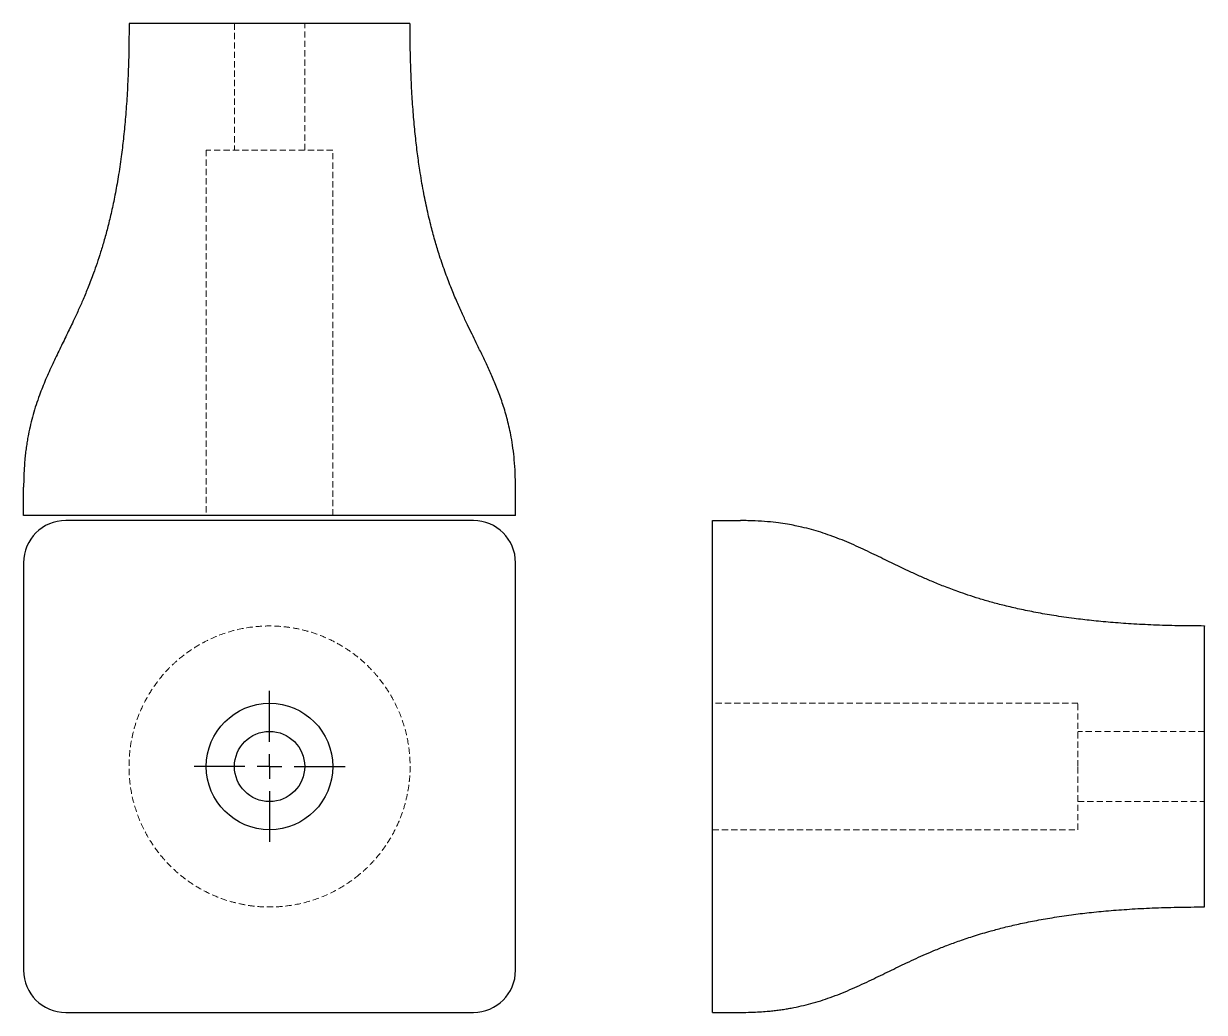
# Model space of a CAD drawing. Header units: millimetres. Extents: x 33 to 273, y 7 to 208.
import ezdxf

# ---------------------------------------------------------------- set-up
doc = ezdxf.new("R2010")
doc.units = ezdxf.units.MM
doc.linetypes.add('HIDDEN', pattern=[1.905, 1.27, -0.635])
doc.layers.add('10', color=7, linetype='Continuous')

# ---------------------------------------------------------------- blocks, each defined once
blk = doc.blocks.new('SW_CENTERMARKSYMBOL_0')
at = {"layer": '10', "color": 0}
for p, q in [((0, 5), (0, 15.35)), ((0, 0), (0, 2.5)), ((-5, 0), (-15.35, 0)), ((0, 0), (-2.5, 0)), ((0, 0), (0, -2.5)), ((0, 0), (2.5, 0)), ((5, 0), (15.35, 0)), ((0, -5), (0, -15.35))]:
    blk.add_line(p, q, dxfattribs=at)

msp = doc.modelspace()

# ---------------------------------------------------------------- linework, layer by layer
at = {"color": 7, "linetype": 'HIDDEN', "lineweight": 18}
for p, q in [((75.86, 207.99), (75.86, 182.29)), ((90.14, 182.29), (90.14, 207.99)), ((95.85, 182.29), (70.15, 182.29)), ((70.15, 182.29), (70.15, 108.02)), ((95.85, 108.02), (95.85, 182.29)), ((247.29, 69.85), (173.02, 69.85)), ((247.29, 57), (247.29, 69.85)), ((272.99, 64.14), (247.29, 64.14)), ((247.29, 44.15), (247.29, 57)), ((247.29, 49.86), (272.99, 49.86)), ((173.02, 44.15), (247.29, 44.15))]:
    msp.add_line(p, q, dxfattribs=at)
at = {"color": 7, "linetype": 'Continuous', "lineweight": 25}
for p, q in [((33.02, 108.02), (33.02, 113.74)), ((132.98, 108.02), (132.98, 113.74)), ((41.58, 108.02), (33.02, 108.02)), ((124.42, 108.02), (41.58, 108.02)), ((132.98, 108.02), (124.42, 108.02)), ((124.42, 106.98), (41.58, 106.98)), ((173.02, 106.98), (178.74, 106.98)), ((173.02, 98.42), (173.02, 106.98)), ((33.02, 98.42), (33.02, 15.58)), ((132.98, 15.58), (132.98, 98.42)), ((173.02, 15.58), (173.02, 98.42)), ((173.02, 7.02), (173.02, 15.58)), ((41.58, 7.02), (124.42, 7.02)), ((173.02, 7.02), (178.74, 7.02))]:
    msp.add_line(p, q, dxfattribs=at)
at = {"color": 7, "linetype": 'HIDDEN', "lineweight": 18, "flags": 128}
for points in [[(33.02, 108.02), (33.02, 108.02)], [(132.98, 108.02), (132.98, 108.02)], [(173.02, 106.98), (173.02, 106.98)], [(173.02, 7.02), (173.02, 7.02)]]:
    msp.add_lwpolyline(points, dxfattribs=at)
at = {"color": 7, "linetype": 'Continuous', "lineweight": 25}
for radius in [12.85, 7.14]:
    msp.add_circle((83, 57), radius, dxfattribs=at)
for centre, start, end in [((41.58, 98.42), 89.9995, 179.9885), ((124.42, 98.42), 359.9995, 89.9885), ((41.58, 15.58), 179.9995, 269.9885), ((124.42, 15.58), 269.9995, 359.9885)]:
    msp.add_arc(centre, 8.57, start, end, dxfattribs=at)
for points, knots in [([(54.45, 207.99), (54.44, 206.15), (54.42, 202.62), (54.26, 197.54), (54.02, 192.87), (53.7, 188.59), (53.32, 184.66), (52.84, 180.77), (52.28, 176.95), (51.61, 173.22), (50.91, 169.86), (50.18, 166.83), (49.44, 164.08), (48.7, 161.6), (47.96, 159.35), (47.12, 156.97), (46.19, 154.52), (45.15, 152.01), (44.13, 149.7), (43.01, 147.29), (41.75, 144.66), (40.34, 141.79), (38.9, 138.79), (37.49, 135.69), (36.12, 132.28), (34.9, 128.58), (34.17, 125.49), (33.78, 123.35), (33.59, 122.15), (33.42, 120.92), (33.28, 119.57), (33.15, 117.97), (33.04, 115.99), (33.02, 114.54), (33.02, 113.74)], [0, 0, 0, 0, 0.0541895, 0.1039628, 0.1497572, 0.191969, 0.2309547, 0.2670342, 0.3087919, 0.3468827, 0.3817306, 0.4136946, 0.4430773, 0.4701329, 0.4950749, 0.5180827, 0.5506854, 0.5793599, 0.6055253, 0.6323859, 0.6660446, 0.7008131, 0.7366512, 0.7735659, 0.8093881, 0.8518584, 0.8929672, 0.9048356, 0.9168575, 0.9290592, 0.9416778, 0.957141, 0.9764163, 1, 1, 1, 1]), ([(111.53, 207.99), (111.52, 207.99), (111.5, 207.99), (111.23, 207.99), (110.75, 207.99), (110.06, 207.99), (109.02, 207.99), (107.72, 207.99), (106.25, 207.99), (104.94, 207.99), (103.43, 207.99), (101.68, 207.99), (99.77, 207.99), (97.75, 207.99), (95.65, 207.99), (93.45, 207.99), (91.16, 207.99), (88.56, 207.99), (85.92, 207.99), (83.28, 207.99), (80.87, 207.99), (78.45, 207.99), (76.06, 207.99), (73.76, 207.99), (71.54, 207.99), (69.37, 207.99), (67.08, 207.99), (64.94, 207.99), (62.99, 207.99), (61.34, 207.99), (59.84, 207.99), (58.5, 207.99), (57.35, 207.99), (56.38, 207.99), (55.59, 207.99), (54.93, 207.99), (54.55, 207.99), (54.41, 207.99), (54.46, 207.99), (54.47, 207.99)], [0, 0, 0, 0, 0.015248, 0.04266, 0.07007, 0.096337, 0.12278, 0.166935, 0.18946, 0.211986, 0.23847, 0.264953, 0.292208, 0.319463, 0.345928, 0.372393, 0.399628, 0.426863, 0.461985, 0.488615, 0.515244, 0.542656, 0.570066, 0.596423, 0.622778, 0.649888, 0.676998, 0.711993, 0.738477, 0.764961, 0.792215, 0.81947, 0.845936, 0.872401, 0.899635, 0.92687, 0.961993, 0.988622, 1, 1, 1, 1]), ([(132.98, 113.74), (132.97, 114.71), (132.95, 116.57), (132.77, 119.23), (132.49, 121.67), (132.06, 124.4), (131.4, 127.37), (130.47, 130.54), (129.43, 133.41), (128.35, 136.04), (127.24, 138.49), (126.12, 140.83), (125.09, 142.94), (124.12, 144.93), (123.18, 146.87), (122.17, 149.04), (121.08, 151.48), (119.92, 154.23), (118.72, 157.35), (117.63, 160.51), (116.67, 163.67), (115.82, 166.78), (115, 170.22), (114.22, 174.05), (113.58, 177.85), (113.05, 181.58), (112.63, 185.18), (112.26, 189.07), (111.95, 193.29), (111.73, 197.85), (111.58, 202.79), (111.56, 206.21), (111.55, 207.99)], [0, 0, 0, 0, 0.028641, 0.054744, 0.078718, 0.101113, 0.136888, 0.170204, 0.201662, 0.231599, 0.260262, 0.28776, 0.315442, 0.336428, 0.359816, 0.385826, 0.414722, 0.446826, 0.482534, 0.522347, 0.552996, 0.586237, 0.622395, 0.661855, 0.705078, 0.738553, 0.774448, 0.813014, 0.85453, 0.899303, 0.94767, 1, 1, 1, 1]), ([(272.99, 85.55), (271.2, 85.56), (267.75, 85.58), (262.78, 85.73), (258.21, 85.96), (254, 86.27), (250.13, 86.63), (246.3, 87.09), (242.52, 87.63), (238.83, 88.27), (235.49, 88.96), (232.47, 89.66), (229.73, 90.38), (227.25, 91.1), (224.99, 91.82), (222.6, 92.65), (220.13, 93.57), (217.63, 94.59), (215.34, 95.58), (212.77, 96.76), (209.78, 98.19), (206.31, 99.89), (202.7, 101.62), (198.95, 103.24), (195.11, 104.63), (192.06, 105.47), (189.77, 105.96), (188.18, 106.26), (186.31, 106.54), (184.12, 106.77), (181.56, 106.95), (179.72, 106.97), (178.74, 106.98)], [0, 0, 0, 0, 0.052874, 0.101541, 0.146408, 0.187844, 0.226183, 0.261724, 0.302933, 0.340594, 0.37511, 0.406824, 0.436027, 0.462963, 0.487839, 0.510831, 0.543498, 0.572338, 0.598084, 0.623922, 0.664409, 0.706369, 0.749766, 0.793727, 0.83551, 0.875941, 0.889702, 0.905696, 0.924342, 0.945952, 0.970968, 1, 1, 1, 1]), ([(272.99, 35.01), (272.99, 35.53), (272.99, 36.57), (272.99, 38.33), (272.99, 40.22), (272.99, 42.25), (272.99, 44.35), (272.99, 46.55), (272.99, 48.84), (272.99, 51.44), (272.99, 54.08), (272.99, 56.72), (272.99, 59.13), (272.99, 61.55), (272.99, 63.93), (272.99, 66.23), (272.99, 68.94), (272.99, 71.41), (272.99, 73.64), (272.99, 75.33), (272.99, 77.01), (272.99, 78.66), (272.99, 80.16), (272.99, 81.5), (272.99, 82.65), (272.99, 83.62), (272.99, 84.41), (272.99, 85.07), (272.99, 85.45), (272.99, 85.59), (272.99, 85.54), (272.99, 85.53)], [0, 0, 0, 0, 0.033609, 0.067217, 0.101804, 0.136392, 0.169977, 0.203562, 0.238123, 0.272685, 0.317257, 0.35105, 0.384844, 0.419631, 0.454415, 0.487749, 0.521306, 0.577339, 0.605925, 0.63451, 0.668119, 0.701728, 0.736315, 0.770902, 0.804487, 0.838072, 0.872634, 0.907195, 0.951767, 0.985561, 1, 1, 1, 1]), ([(272.99, 28.47), (272.99, 28.48), (272.99, 28.5), (272.99, 28.77), (272.99, 29.25), (272.99, 29.94), (272.99, 30.8), (272.99, 31.86), (272.99, 33.22), (272.99, 34.36), (272.99, 35.01)], [0, 0, 0, 0, 0.07194, 0.201244, 0.330536, 0.454861, 0.579173, 0.707053, 0.834931, 1, 1, 1, 1]), ([(178.74, 7.02), (179.44, 7.02), (180.75, 7.03), (182.54, 7.12), (184.03, 7.23), (185.28, 7.35), (186.39, 7.48), (187.45, 7.63), (188.5, 7.8), (190.54, 8.18), (193.58, 8.9), (197.56, 10.22), (201.49, 11.83), (205.3, 13.61), (208.93, 15.39), (211.95, 16.85), (214.41, 17.99), (216.37, 18.87), (218.45, 19.75), (220.76, 20.67), (223.38, 21.63), (226.36, 22.63), (229.37, 23.52), (232.37, 24.31), (235.31, 25.01), (238.55, 25.67), (242.13, 26.3), (245.84, 26.85), (249.66, 27.32), (253.59, 27.7), (257.87, 28.02), (262.54, 28.26), (267.62, 28.42), (271.15, 28.44), (272.99, 28.45)], [0, 0, 0, 0, 0.020884, 0.038415, 0.052947, 0.064766, 0.075541, 0.086166, 0.096658, 0.107035, 0.148144, 0.190615, 0.235724, 0.2814, 0.325361, 0.367611, 0.390918, 0.413559, 0.437319, 0.4639, 0.493579, 0.526701, 0.563695, 0.592183, 0.62306, 0.656596, 0.693108, 0.732964, 0.769044, 0.80803, 0.850242, 0.896037, 0.94581, 1, 1, 1, 1])]:
    msp.add_open_spline(points, degree=3, knots=knots, dxfattribs=at)
at = {"color": 7, "linetype": 'HIDDEN', "lineweight": 18}
msp.add_open_spline([(101.22, 35.01), (101.68, 35.38), (102.22, 35.86), (103.4, 36.99), (104.04, 37.65), (105.31, 39.14), (105.95, 39.96), (107.16, 41.73), (107.74, 42.68), (108.77, 44.63), (109.23, 45.64), (110.01, 47.64), (110.33, 48.63), (110.83, 50.52), (111.02, 51.41), (111.3, 53.03), (111.38, 53.74), (111.56, 55.59), (111.58, 56.73), (111.52, 58.82), (111.44, 59.78), (111.1, 62.44), (110.75, 63.95), (109.84, 66.89), (109.28, 68.34), (108.06, 70.73), (107.59, 71.56), (106.46, 73.32), (105.8, 74.25), (104.62, 75.68), (104.14, 76.22), (103.01, 77.4), (102.35, 78.04), (100.86, 79.31), (100.04, 79.95), (98.27, 81.16), (97.32, 81.74), (95.37, 82.77), (94.36, 83.23), (92.36, 84.01), (91.37, 84.33), (89.48, 84.83), (88.59, 85.02), (86.97, 85.3), (86.26, 85.38), (84.41, 85.56), (83.27, 85.58), (81.18, 85.52), (80.22, 85.44), (77.56, 85.1), (76.05, 84.75), (73.11, 83.84), (71.66, 83.28), (69.27, 82.06), (68.44, 81.59), (66.68, 80.46), (65.75, 79.8), (64.32, 78.62), (63.78, 78.14), (62.6, 77.01), (61.96, 76.35), (60.69, 74.86), (60.05, 74.04), (58.84, 72.27), (58.26, 71.32), (57.23, 69.37), (56.77, 68.36), (55.99, 66.36), (55.67, 65.37), (55.17, 63.48), (54.98, 62.59), (54.7, 60.97), (54.62, 60.26), (54.44, 58.41), (54.42, 57.27), (54.48, 55.18), (54.56, 54.22), (54.9, 51.56), (55.25, 50.05), (56.16, 47.11), (56.72, 45.66), (57.94, 43.27), (58.41, 42.44), (59.54, 40.68), (60.2, 39.75), (61.38, 38.32), (61.86, 37.78), (62.99, 36.6), (63.65, 35.96), (65.14, 34.69), (65.96, 34.05), (67.73, 32.84), (68.68, 32.26), (70.63, 31.23), (71.64, 30.77), (73.64, 29.99), (74.63, 29.67), (76.52, 29.17), (77.41, 28.98), (79.03, 28.7), (79.74, 28.62), (81.59, 28.44), (82.73, 28.42), (84.82, 28.48), (85.78, 28.56), (88.44, 28.9), (89.95, 29.25), (92.89, 30.16), (94.34, 30.72), (96.73, 31.94), (97.56, 32.41), (99.32, 33.54), (100.25, 34.2), (101.22, 35.01)], degree=3, knots=[0, 0, 0, 0, 0.009997, 0.009997, 0.019993, 0.019993, 0.02999, 0.02999, 0.039986, 0.039986, 0.049983, 0.049983, 0.05998, 0.05998, 0.069976, 0.069976, 0.079973, 0.079973, 0.101226, 0.101226, 0.12248, 0.12248, 0.164986, 0.164986, 0.207493, 0.207493, 0.228747, 0.228747, 0.25, 0.25, 0.259997, 0.259997, 0.269993, 0.269993, 0.27999, 0.27999, 0.289986, 0.289986, 0.299983, 0.299983, 0.30998, 0.30998, 0.319976, 0.319976, 0.329973, 0.329973, 0.351226, 0.351226, 0.37248, 0.37248, 0.414986, 0.414986, 0.457493, 0.457493, 0.478747, 0.478747, 0.5, 0.5, 0.509997, 0.509997, 0.519993, 0.519993, 0.52999, 0.52999, 0.539986, 0.539986, 0.549983, 0.549983, 0.55998, 0.55998, 0.569976, 0.569976, 0.579973, 0.579973, 0.601226, 0.601226, 0.62248, 0.62248, 0.664986, 0.664986, 0.707493, 0.707493, 0.728747, 0.728747, 0.75, 0.75, 0.759997, 0.759997, 0.769993, 0.769993, 0.77999, 0.77999, 0.789986, 0.789986, 0.799983, 0.799983, 0.80998, 0.80998, 0.819976, 0.819976, 0.829973, 0.829973, 0.851226, 0.851226, 0.87248, 0.87248, 0.914986, 0.914986, 0.957493, 0.957493, 0.978747, 0.978747, 1, 1, 1, 1], dxfattribs=at)

# ---------------------------------------------------------------- block references
at = {"layer": '10'}
msp.add_blockref('SW_CENTERMARKSYMBOL_0', (83, 57), dxfattribs=at)

doc.saveas('drawing.dxf')
